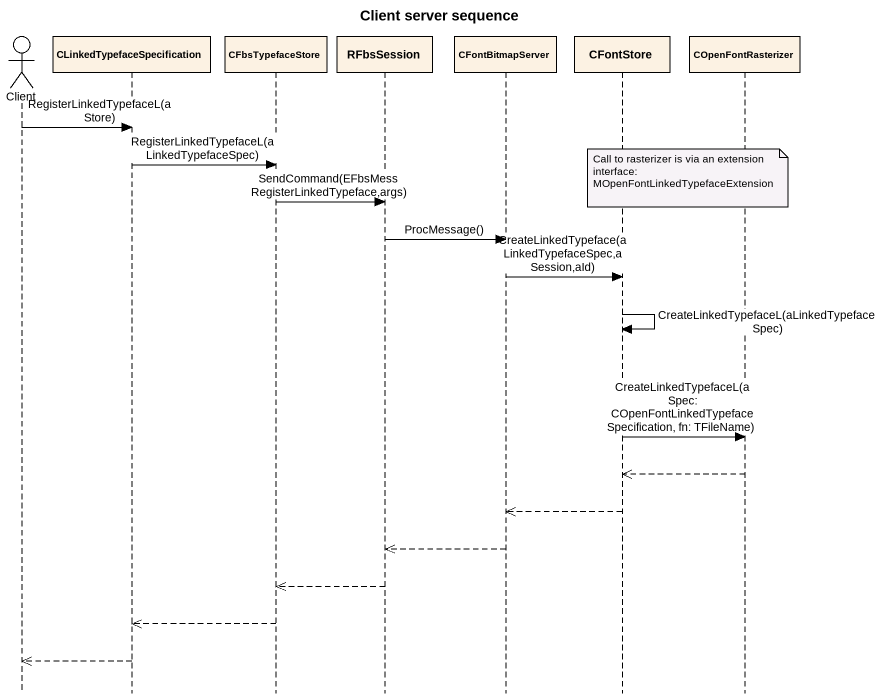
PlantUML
@startuml
title Client server sequence
hide footbox
actor Client
participant CLinkedTypefaceSpecification
participant CFbsTypefaceStore
participant RFbsSession
participant CFontBitmapServer
participant CFontStore
participant COpenFontRasterizer

Client -> CLinkedTypefaceSpecification : RegisterLinkedTypefaceL(aStore)
CLinkedTypefaceSpecification -> CFbsTypefaceStore : RegisterLinkedTypefaceL(aLinkedTypefaceSpec)
note over COpenFontRasterizer : Call to rasterizer is via an extension interface: MOpenFontLinkedTypefaceExtension
CFbsTypefaceStore -> RFbsSession : SendCommand(EFbsMessRegisterLinkedTypeface,args)
RFbsSession -> CFontBitmapServer : ProcMessage()
CFontBitmapServer -> CFontStore : CreateLinkedTypeface(aLinkedTypefaceSpec,aSession,aId)
CFontStore -> CFontStore : CreateLinkedTypefaceL(aLinkedTypefaceSpec)
CFontStore -> COpenFontRasterizer : CreateLinkedTypefaceL(aSpec: COpenFontLinkedTypefaceSpecification, fn: TFileName)
COpenFontRasterizer -->> CFontStore
CFontStore -->> CFontBitmapServer
CFontBitmapServer -->> RFbsSession
RFbsSession -->> CFbsTypefaceStore
CFbsTypefaceStore -->> CLinkedTypefaceSpecification
CLinkedTypefaceSpecification -->> Client
@enduml
